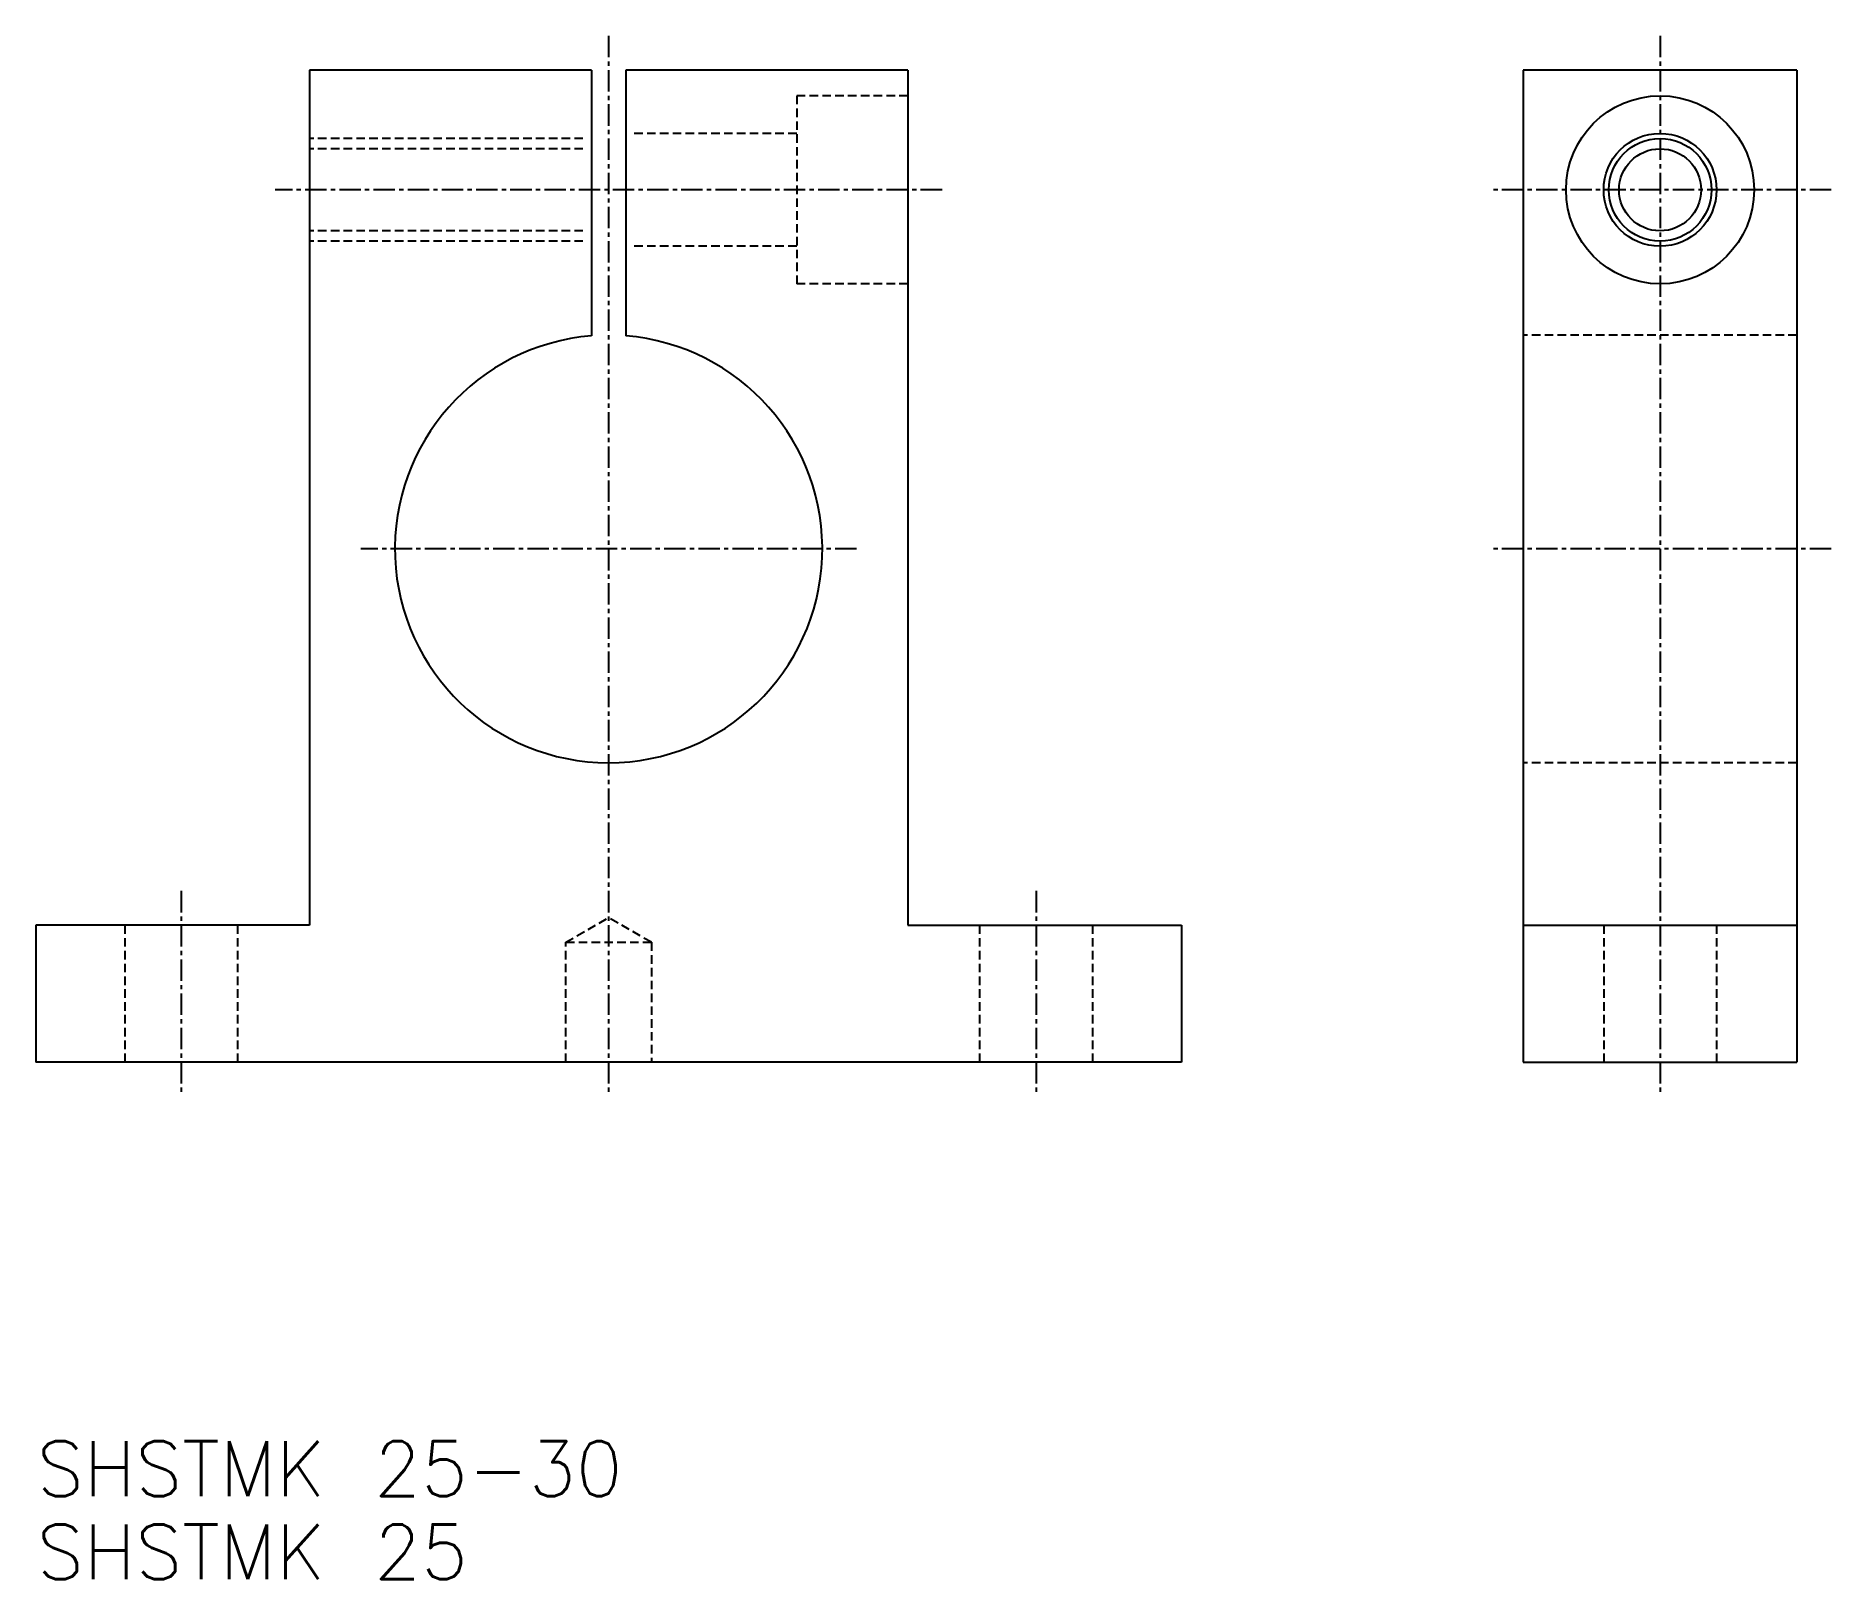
# Model space of a CAD drawing. Extents: x 1650 to 1755, y 37 to 127.
import ezdxf

# ---------------------------------------------------------------- set-up
doc = ezdxf.new("R2010")
doc.units = 0
doc.linetypes.add('CENTER', pattern=[2, 1.25, -0.25, 0.25, -0.25])
doc.linetypes.add('DASHED', pattern=[0.75, 0.5, -0.25])
doc.layers.get('0').update_dxf_attribs({"linetype": 'CONTINUOUS'})
doc.layers.add('CENTER', color=1, linetype='CENTER')
doc.styles.get("Standard").update_dxf_attribs({"font": 'txt.shx', "bigfont": 'bigfont.shx'})

msp = doc.modelspace()

# ---------------------------------------------------------------- linework, layer by layer
at = {"color": 7, "linetype": 'CONTINUOUS'}
for p, q in [((1665.9, 125.33), (1665.9, 75.33)), ((1682.4, 125.33), (1665.9, 125.33)), ((1682.4, 125.33), (1682.4, 109.79)), ((1700.9, 125.33), (1684.4, 125.33)), ((1684.4, 125.33), (1684.4, 109.79)), ((1700.9, 125.33), (1700.9, 75.33)), ((1736.9, 125.33), (1736.9, 67.33)), ((1752.9, 125.33), (1736.9, 125.33)), ((1752.9, 125.33), (1752.9, 67.33)), ((1665.9, 75.33), (1649.9, 75.33)), ((1649.9, 75.33), (1649.9, 67.33)), ((1700.9, 75.33), (1716.9, 75.33)), ((1716.9, 75.33), (1716.9, 67.33)), ((1736.9, 75.33), (1752.9, 75.33)), ((1649.9, 73.33), (1649.9, 73.33)), ((1649.9, 71.33), (1649.9, 71.33)), ((1716.9, 67.33), (1649.9, 67.33)), ((1736.9, 67.33), (1752.9, 67.33))]:
    msp.add_line(p, q, dxfattribs=at)
at = {"color": 3, "linetype": 'DASHED'}
for p, q in [((1694.4, 123.83), (1694.4, 112.83)), ((1700.9, 123.83), (1694.4, 123.83)), ((1681.9, 121.33), (1665.9, 121.33)), ((1694.4, 121.63), (1684.9, 121.63)), ((1681.9, 120.73), (1665.9, 120.73)), ((1681.9, 115.93), (1665.9, 115.93)), ((1681.9, 115.33), (1665.9, 115.33)), ((1694.4, 115.03), (1684.9, 115.03)), ((1700.9, 112.83), (1694.4, 112.83)), ((1752.9, 109.83), (1736.9, 109.83)), ((1752.9, 84.83), (1736.9, 84.83)), ((1680.9, 74.33), (1683.4, 75.77)), ((1685.9, 74.33), (1683.4, 75.77)), ((1655.1, 75.33), (1655.1, 67.33)), ((1661.7, 75.33), (1661.7, 67.33)), ((1705.1, 75.33), (1705.1, 67.33)), ((1711.7, 75.33), (1711.7, 67.33)), ((1741.6, 75.33), (1741.6, 67.33)), ((1748.2, 75.33), (1748.2, 67.33)), ((1680.9, 67.33), (1680.9, 74.33)), ((1680.9, 74.33), (1685.9, 74.33)), ((1685.9, 74.33), (1685.9, 67.33))]:
    msp.add_line(p, q, dxfattribs=at)
at = {"color": 7, "linetype": 'CONTINUOUS'}
for radius in [5.5, 3.3, 2.4]:
    msp.add_circle((1744.9, 118.33), radius, dxfattribs=at)
at = {"color": 3, "linetype": 'CONTINUOUS'}
msp.add_circle((1744.9, 118.33), 3, dxfattribs=at)
at = {"color": 7, "linetype": 'CONTINUOUS'}
msp.add_arc((1683.4, 97.33), 12.5, 94.5886, 85.4114, dxfattribs=at)
at = {"layer": 'CENTER', "color": 1, "linetype": 'CENTER'}
for p, q in [((1683.4, 127.33), (1683.4, 65.33)), ((1744.9, 127.33), (1744.9, 65.33)), ((1702.9, 118.33), (1663.9, 118.33)), ((1754.9, 118.33), (1734.9, 118.33)), ((1697.9, 97.33), (1668.9, 97.33)), ((1754.9, 97.33), (1734.9, 97.33)), ((1658.4, 77.33), (1658.4, 65.33)), ((1708.4, 77.33), (1708.4, 65.33))]:
    msp.add_line(p, q, dxfattribs=at)

# ---------------------------------------------------------------- texts
at = {"color": 7, "linetype": 'CONTINUOUS'}
for s, p in [('SHSTMK 25-30', (1649.96, 41.95)), ('SHSTMK 25', (1649.96, 37.09))]:
    msp.add_text(s, height=3.2, dxfattribs=at).set_placement(p)

doc.saveas('drawing.dxf')
